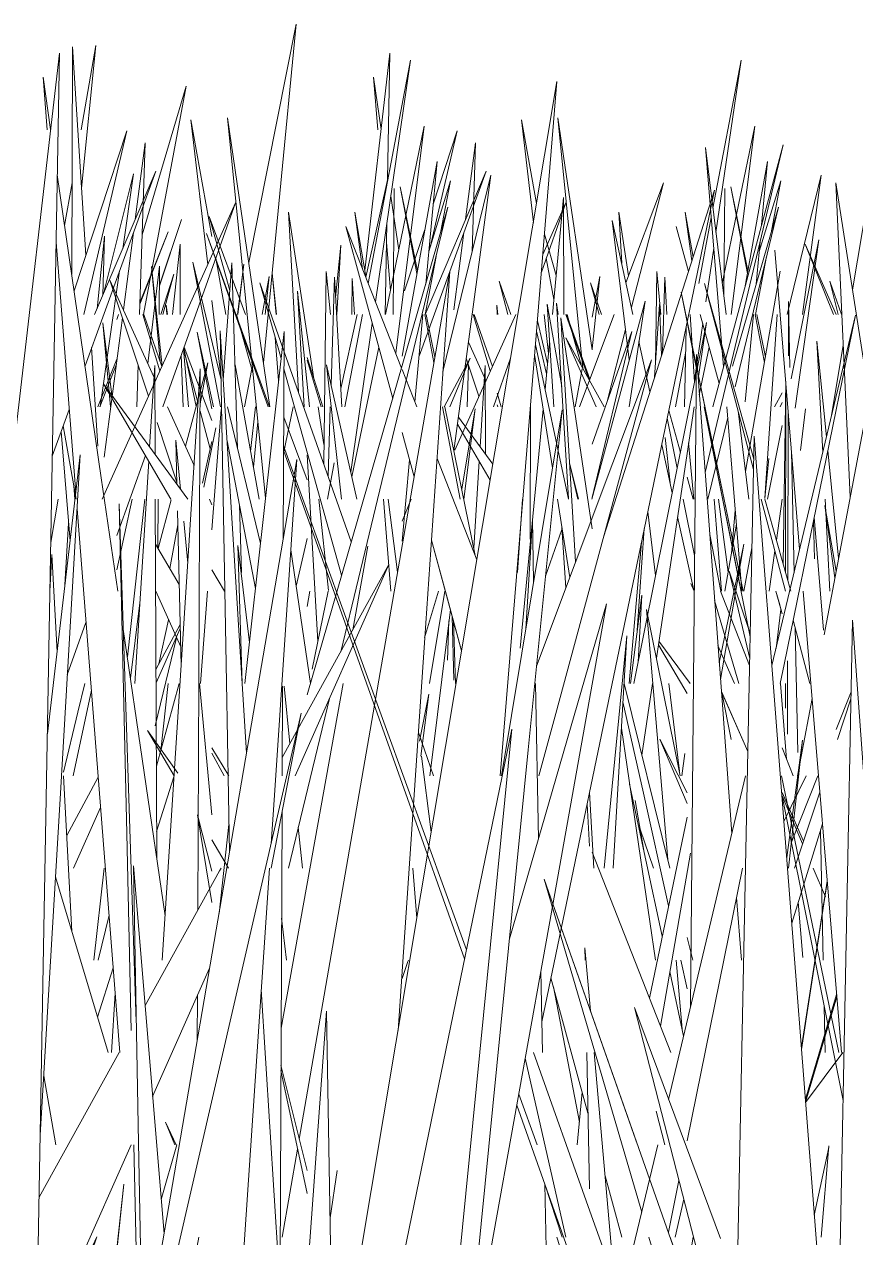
# Model space of a CAD drawing. Header units: millimetres. Extents: x -10020 to 20888, y -4665 to 12339.
# Drawn here: x 2995.91 to 3020.76, y 3080.29 to 3116.58 of the extents above; entities that cross this region are included whole.
import ezdxf

# ---------------------------------------------------------------- set-up
doc = ezdxf.new("R2010")
doc.units = ezdxf.units.MM
doc.layers.add('G-IMPT', color=8, linetype='Continuous', lineweight=9)

# ---------------------------------------------------------------- blocks, each defined once
blk = doc.blocks.new('Grass Array - 25_dwg-V37-West')
at = {"layer": 'G-IMPT'}
for p, q in [((3019.776, 3103.77), (3019.601, 3107.101)), ((3016.257, 3105.142), (3015.875, 3106.985)), ((3017.337, 3099.624), (3016.46, 3104.006)), ((3017.337, 3099.93), (3016.477, 3104.079)), ((3019.993, 3099.624), (3019.848, 3102.383))]:
    blk.add_line(p, q, dxfattribs=at)
blk = doc.blocks.new('Grass Array - 25_dwg-V38-West')
at = {"layer": 'G-IMPT'}
for p, q in [((2995.581, 3103.734), (2996.959, 3115.713)), ((2995.76, 3048), (2996.959, 3115.713)), ((3006.191, 3108.827), (3007.457, 3115.506)), ((3006.407, 3108.278), (3007.457, 3115.506)), ((2996.697, 3113.438), (2996.47, 3115.003)), ((2996.594, 3113.419), (2996.47, 3115.003)), ((3005.587, 3077.552), (3011.833, 3114.87)), ((3010.86, 3102.989), (3011.833, 3114.87)), ((3000.892, 3113.723), (3001.395, 3109.396)), ((3000.892, 3113.723), (3001.52, 3110.23)), ((3001.983, 3113.782), (3003.119, 3102.406)), ((3001.983, 3113.782), (3003.252, 3105.142)), ((3006.706, 3107.901), (3007.868, 3113.535)), ((3007.012, 3106.741), (3007.868, 3113.535)), ((2997.399, 3108.609), (2998.97, 3113.389)), ((2997.689, 3107.901), (2998.97, 3113.389)), ((2999.224, 3110.745), (2999.521, 3113.03)), ((2999.357, 3107.901), (2999.521, 3113.03)), ((3016.262, 3103.175), (3018.592, 3112.97)), ((3016.812, 3106.332), (3016.273, 3112.896)), ((3016.89, 3107.901), (3016.273, 3112.896)), ((3016.492, 3105.142), (3018.592, 3112.97)), ((3007.201, 3106.66), (3008.247, 3112.478)), ((3007.909, 3108.804), (3008.247, 3112.478)), ((2998.212, 3103.017), (2996.894, 3112.08)), ((2999.838, 3112.185), (2997.725, 3106.366)), ((2999.838, 3112.185), (2998.013, 3107.901)), ((3006.115, 3109.019), (3006.837, 3112.235)), ((3007.659, 3109.208), (3007.148, 3111.723)), ((3007.645, 3109.129), (3007.148, 3111.723)), ((3007.999, 3109.787), (3008.648, 3111.898)), ((3008.353, 3110.341), (3008.648, 3111.898)), ((3008.424, 3106.194), (3009.855, 3112.067)), ((3008.753, 3103.827), (3009.855, 3112.067)), ((3013.896, 3108.853), (3015.013, 3111.84)), ((3014.057, 3108.122), (3015.013, 3111.84)), ((3021.167, 3105.446), (3020.169, 3111.834)), ((3020.6, 3102.452), (3020.169, 3111.834)), ((3006.969, 3111.666), (3006.941, 3107.901)), ((3011.695, 3107.901), (3012.032, 3111.398)), ((3012.034, 3107.901), (3012.032, 3111.398)), ((3013.222, 3101.247), (3016.546, 3111.621)), ((3014.157, 3100.122), (3016.546, 3111.621)), ((2998.237, 3102.383), (3002.224, 3111.238)), ((3000.052, 3105.142), (3002.224, 3111.238)), ((3004.361, 3096.527), (3008.574, 3111.106)), ((3005.896, 3100.007), (3008.574, 3111.106)), ((3001.435, 3110.827), (3002.522, 3107.901)), ((3001.435, 3110.827), (3002.055, 3108.617)), ((3002.055, 3108.617), (3001.435, 3110.827)), ((3004.566, 3105.981), (3003.804, 3110.964)), ((3004.102, 3105.585), (3003.804, 3110.964)), ((3006.12, 3109.041), (3005.79, 3110.961)), ((3006.02, 3109.261), (3005.79, 3110.961)), ((3014.106, 3107.901), (3013.487, 3110.713)), ((3013.994, 3106.547), (3013.487, 3110.713)), ((2998.873, 3108.036), (2999.174, 3110.356)), ((3003.2, 3105.142), (3001.358, 3110.321)), ((3003.236, 3105.142), (3001.358, 3110.321)), ((3005.521, 3110.531), (3007.185, 3106.3)), ((3005.521, 3110.531), (3006.923, 3105.394)), ((3006.923, 3105.394), (3005.521, 3110.531)), ((2997.448, 3102.579), (2996.859, 3110.061)), ((3018.838, 3105.977), (3019.66, 3110.134)), ((3018.95, 3105.096), (3019.66, 3110.134)), ((3019.252, 3110.001), (3020.095, 3107.901)), ((3019.252, 3110.001), (3020.181, 3107.901)), ((3001.636, 3109.587), (3001.939, 3107.901)), ((3007.89, 3107.901), (3008.218, 3109.631)), ((3018.346, 3109.821), (3019.088, 3100.88)), ((3001.775, 3105.142), (3000.944, 3109.47)), ((3001.791, 3105.949), (3000.944, 3109.47)), ((3001.856, 3105.951), (3002.117, 3109.444)), ((3002.287, 3103.885), (3002.117, 3109.444)), ((3004.13, 3083.237), (3008.629, 3109.195)), ((3004.86, 3103.434), (3004.937, 3109.189)), ((3005.062, 3107.901), (3004.937, 3109.189)), ((3007.882, 3098.227), (3008.629, 3109.195)), ((2999.832, 3105.925), (2998.47, 3108.923)), ((2999.621, 3105.456), (2998.47, 3108.923)), ((3003.586, 3106.581), (3002.953, 3108.844)), ((3005.682, 3101.101), (3002.953, 3108.844)), ((3003.018, 3107.901), (3003.233, 3109.039)), ((3003.112, 3107.901), (3003.233, 3109.039)), ((3005.079, 3105.801), (3005.179, 3109.014)), ((3005.399, 3105.142), (3005.179, 3109.014)), ((3010.458, 3107.901), (3010.108, 3108.894)), ((3010.36, 3107.901), (3010.108, 3108.894)), ((3017.709, 3103.261), (3016.244, 3108.824)), ((3017.716, 3103.579), (3016.244, 3108.824)), ((3004.432, 3105.142), (3004.073, 3108.603)), ((3004.276, 3105.142), (3004.073, 3108.603)), ((3017.4, 3099.624), (3015.547, 3108.567)), ((3015.996, 3106.322), (3015.547, 3108.567)), ((3000.188, 3107.901), (3000.152, 3108.183)), ((3000.168, 3107.901), (3000.152, 3108.183)), ((3001.52, 3108.316), (3001.79, 3105.995)), ((3011.74, 3105.142), (3011.537, 3108.209)), ((3011.974, 3105.745), (3011.537, 3108.209)), ((3011.822, 3108.243), (3011.871, 3107.901)), ((3011.822, 3108.243), (3012.177, 3102.396)), ((3012.871, 3102.383), (3014.466, 3108.297)), ((3013.992, 3105.142), (3014.466, 3108.297)), ((3014.902, 3108.2), (3014.753, 3106.026)), ((3014.963, 3106.683), (3014.902, 3108.2)), ((3018.75, 3106.664), (3018.754, 3108.292)), ((3018.794, 3106.319), (3018.754, 3108.292)), ((2998.302, 3103.636), (2998.842, 3107.801)), ((2999.962, 3106.213), (2999.451, 3107.901)), ((3000.023, 3106.349), (2999.482, 3107.901)), ((3002.256, 3107.901), (3002.744, 3106.16)), ((3002.744, 3106.16), (3002.256, 3107.901)), ((3005.368, 3105.689), (3005.864, 3107.901)), ((3005.493, 3105.142), (3006.016, 3107.901)), ((3007.584, 3105.285), (3007.825, 3107.901)), ((3008.156, 3106.465), (3007.88, 3107.901)), ((3008.184, 3106.628), (3007.925, 3107.901)), ((3012.39, 3100.503), (3011.952, 3107.805)), ((3012.882, 3101.492), (3011.952, 3107.805)), ((3012.509, 3105.142), (3013.54, 3107.901)), ((3015.949, 3105.89), (3015.813, 3107.901)), ((3018.259, 3097.4), (3020.755, 3107.88)), ((3020.755, 3107.88), (3018.626, 3097.434)), ((2998.533, 3105.412), (2998.262, 3107.652)), ((2998.489, 3105.142), (2998.262, 3107.652)), ((3001.52, 3105.08), (3001.077, 3107.376)), ((3001.077, 3107.376), (3001.564, 3105.142)), ((3001.565, 3105.142), (3001.077, 3107.376)), ((3002.553, 3094.78), (3001.765, 3107.412)), ((3001.952, 3096.892), (3001.765, 3107.412)), ((3002.499, 3096.865), (3003.676, 3107.388)), ((3003.649, 3101.162), (3003.676, 3107.388)), ((3005.668, 3103.196), (3006.313, 3107.63)), ((3011.523, 3106.124), (3011.222, 3107.402)), ((3012.882, 3102.428), (3014.07, 3107.397)), ((3012.882, 3104.024), (3014.07, 3107.397)), ((3013.332, 3105.303), (3013.884, 3107.45)), ((3014.128, 3096.865), (3016.307, 3107.664)), ((3015.642, 3105.142), (3015.691, 3107.503)), ((3016.054, 3105.974), (3016.307, 3107.664)), ((3012.18, 3102.383), (3011.189, 3107.008)), ((3011.478, 3105.657), (3011.613, 3107.057)), ((3012.096, 3107.201), (3013.248, 3105.142)), ((3012.096, 3107.201), (3013.002, 3105.142)), ((3013.002, 3105.142), (3012.096, 3107.201)), ((3014.614, 3105.592), (3014.284, 3107.089)), ((3019.776, 3103.77), (3019.601, 3107.101)), ((3019.601, 3107.101), (3019.888, 3104.242)), ((3005.703, 3103.043), (3006.505, 3106.927)), ((3011.698, 3103.319), (3011.164, 3106.702)), ((3015.826, 3087.189), (3016, 3106.707)), ((3016.778, 3096.232), (3016, 3106.707)), ((2999.27, 3105.142), (2999.309, 3106.395)), ((2999.656, 3103.943), (2999.809, 3106.372)), ((2999.82, 3103.719), (2999.809, 3106.372)), ((3000.49, 3095.71), (3001.172, 3106.279)), ((3000.726, 3103.959), (3001.393, 3106.456)), ((3001.098, 3090.091), (3001.172, 3106.279)), ((3001.167, 3105.231), (3001.393, 3106.456)), ((3002.21, 3106.392), (3002.931, 3102.383)), ((3002.497, 3105.142), (3002.711, 3106.276)), ((3005.395, 3100.106), (3003.671, 3106.275)), ((3004.838, 3105.142), (3004.361, 3106.617)), ((3004.785, 3105.142), (3004.361, 3106.538)), ((3005.852, 3102.383), (3004.945, 3106.394)), ((3005.388, 3102.383), (3004.945, 3106.394)), ((3008.459, 3105.142), (3009.236, 3106.595)), ((3008.63, 3105.142), (3009.236, 3106.595)), ((3011.222, 3097.387), (3014.655, 3106.546)), ((3011.795, 3095.971), (3014.655, 3106.546)), ((3019.818, 3098.317), (3021.342, 3106.369)), ((3007.201, 3106.26), (3007.641, 3105.142)), ((3018.671, 3105.903), (3018.596, 3100.443)), ((2998.279, 3105.827), (3000.797, 3102.383)), ((2998.279, 3105.827), (3000.288, 3102.383)), ((3018.677, 3105.83), (3018.669, 3100.183)), ((2997.252, 3105.064), (2996.746, 3103.669)), ((3000.985, 3103.387), (3000.188, 3105.142)), ((3001.52, 3101.46), (3001.79, 3105.065)), ((3002.968, 3101.055), (3001.985, 3105.142)), ((3002.676, 3103.801), (3002.818, 3105.142)), ((3003.66, 3103.743), (3003.949, 3105.142)), ((3003.665, 3104.826), (3004.361, 3102.954)), ((3004.868, 3104.011), (3004.695, 3105.142)), ((3004.993, 3103.056), (3005.058, 3105.142)), ((3008.938, 3102.383), (3008.409, 3105.142)), ((3009.391, 3100.693), (3008.486, 3105.142)), ((3008.987, 3102.679), (3009.386, 3105.078)), ((3009.053, 3102.383), (3009.386, 3105.078)), ((3010.176, 3094.106), (3011.984, 3105.054)), ((3010.733, 3097.926), (3011.422, 3105.069)), ((3010.974, 3094.887), (3011.984, 3105.054)), ((3014.804, 3097.622), (3015.93, 3105.142)), ((3015.522, 3103.772), (3015.178, 3105.034)), ((3017.609, 3098.266), (3016.233, 3105.142)), ((3017.22, 3101.35), (3016.909, 3105.142)), ((3017.572, 3102.383), (3017.246, 3105.019)), ((3018.734, 3099.953), (3018.746, 3105)), ((2997.395, 3102.776), (2997.073, 3104.57)), ((3000.472, 3102.892), (2999.883, 3104.668)), ((3015.427, 3103.302), (3015.129, 3104.798)), ((3018.127, 3102.383), (3018.562, 3104.584)), ((2997.277, 3101.121), (2997.013, 3104.405)), ((3000.443, 3104.139), (3000.584, 3102.674)), ((3000.443, 3104.139), (3000.474, 3102.825)), ((3000.474, 3102.825), (3000.443, 3104.139)), ((3002.818, 3099.712), (3001.97, 3104.128)), ((3007.201, 3104.377), (3007.564, 3103.049)), ((3007.564, 3103.049), (3007.201, 3104.377)), ((3017.22, 3078.924), (3017.729, 3104.261)), ((3018.498, 3094.293), (3017.729, 3104.261)), ((3009.127, 3088.899), (3003.661, 3103.97)), ((3005.345, 3099.116), (3003.661, 3103.848)), ((3015.279, 3102.571), (3014.964, 3104.004)), ((3015.92, 3102.383), (3015.769, 3104.067)), ((3018.919, 3100.174), (3018.845, 3103.8)), ((3019.929, 3103.832), (3020.252, 3100.613)), ((2996.599, 3095.357), (2997.581, 3103.708)), ((2996.997, 3093.754), (2997.581, 3103.708)), ((2998.646, 3072.034), (3004.061, 3103.561)), ((2998.68, 3101.293), (2999.531, 3103.681)), ((2999.21, 3096.865), (2999.629, 3103.512)), ((3003.386, 3093.527), (3004.061, 3103.561)), ((3004.688, 3098.123), (3004.361, 3103.7)), ((3005.176, 3103.47), (3004.97, 3102.383)), ((3007.201, 3101.123), (3007.425, 3103.556)), ((3008.248, 3103.598), (3009.439, 3100.569)), ((3012.452, 3102.383), (3012.211, 3103.463)), ((3012.478, 3102.383), (3012.211, 3103.463)), ((3018.048, 3102.397), (3018.162, 3103.594)), ((2998.212, 3103.017), (2998.705, 3099.624)), ((3015.9, 3102.383), (3015.722, 3103.036)), ((2997.464, 3102.383), (2997.386, 3102.776)), ((2997.42, 3102.383), (2997.386, 3102.776)), ((3010.138, 3094.106), (3010.86, 3102.989)), ((2996.7, 3101.082), (2996.925, 3102.383)), ((2998.68, 3100.265), (2999.131, 3102.383)), ((2998.991, 3097.659), (2999.511, 3102.383)), ((2999.851, 3095.974), (2999.825, 3102.383)), ((2999.91, 3100.903), (3000.3, 3102.363)), ((3001.52, 3102.21), (3001.442, 3102.383)), ((3005.001, 3099.643), (3004.717, 3102.383)), ((3006.868, 3099.624), (3006.649, 3102.383)), ((3007.069, 3100.197), (3006.786, 3102.383)), ((3007.201, 3101.717), (3007.479, 3102.383)), ((3012.215, 3100.037), (3011.845, 3102.383)), ((3015.946, 3100.694), (3015.61, 3102.383)), ((3018.667, 3099.624), (3017.94, 3102.383)), ((3018.826, 3099.624), (3018.051, 3102.383)), ((3018.396, 3101.157), (3018.568, 3102.383)), ((3019.993, 3099.624), (3019.848, 3102.383)), ((2998.767, 3085.829), (2997.486, 3102.094)), ((2998.972, 3092.385), (2998.747, 3102.243)), ((2999.253, 3086.752), (2998.747, 3102.243)), ((3000.492, 3102.033), (3000.599, 3097.398)), ((3000.599, 3097.398), (3000.492, 3102.033)), ((3002.4, 3100.19), (3002.339, 3102.207)), ((3014.78, 3100.096), (3014.548, 3102.001)), ((3019.844, 3102.193), (3020.142, 3100.028)), ((3019.844, 3102.193), (3020.178, 3100.221)), ((2997.119, 3099.82), (2997.233, 3101.663)), ((3000.26, 3100.306), (3000.501, 3101.616)), ((3000.676, 3101.717), (3000.797, 3100.465)), ((3010.9, 3098.489), (3011.101, 3101.779)), ((3011.136, 3099.915), (3011.101, 3101.779)), ((3015.921, 3099.656), (3015.437, 3101.851)), ((3019.527, 3100.594), (3019.501, 3101.732)), ((3019.8, 3098.459), (3019.523, 3101.84)), ((3004.04, 3099.774), (3004.361, 3101.202)), ((3011.489, 3100.072), (3011.983, 3101.474)), ((3012.099, 3099.726), (3011.979, 3101.536)), ((3014.443, 3101.498), (3014.235, 3098.455)), ((3016.736, 3099.624), (3016.4, 3101.319)), ((3017.22, 3101.35), (3017.362, 3099.624)), ((2999.831, 3101.037), (3000.543, 3099.826)), ((3002.298, 3100.99), (3002.637, 3098.093)), ((3002.298, 3100.99), (3002.424, 3096.865)), ((3004.467, 3096.865), (3003.88, 3100.866)), ((3006.179, 3100.976), (3005.728, 3098.471)), ((3008.081, 3101.153), (3008.592, 3099.284)), ((3008.984, 3097.847), (3008.081, 3101.153)), ((3013.987, 3096.865), (3014.358, 3101.085)), ((3016.684, 3097.487), (3017.422, 3101.03)), ((3016.722, 3096.986), (3017.422, 3101.03)), ((3017.42, 3099.624), (3017.662, 3100.922)), ((3018.18, 3099.624), (3018.35, 3100.83)), ((2996.734, 3100.726), (2996.676, 3099.624)), ((2996.676, 3099.624), (2996.734, 3100.726)), ((2996.734, 3100.726), (2996.888, 3097.817)), ((3001.52, 3100.27), (3001.897, 3099.624)), ((3003.621, 3094.658), (3006.807, 3100.424)), ((3004.003, 3094.106), (3006.807, 3100.424)), ((3014.157, 3100.122), (3011.38, 3086.751)), ((3017.611, 3098.357), (3016.982, 3100.229)), ((3016.982, 3100.229), (3017.596, 3097.618)), ((3017.596, 3097.618), (3016.982, 3100.229)), ((3005.896, 3100.007), (3005.368, 3097.818)), ((3015.935, 3099.624), (3015.836, 3099.855)), ((3015.937, 3099.624), (3015.836, 3099.855)), ((2999.838, 3099.624), (3000.586, 3097.958)), ((3001.177, 3096.865), (3001.383, 3099.624)), ((3004.447, 3099.624), (3004.361, 3099.169)), ((3004.997, 3099.624), (3004.517, 3097.295)), ((3007.877, 3098.227), (3008.29, 3099.624)), ((3008.02, 3096.865), (3008.479, 3099.624)), ((3014.028, 3096.865), (3014.372, 3099.504)), ((3014.256, 3097.502), (3014.372, 3099.504)), ((3016.717, 3099.624), (3017.591, 3097.406)), ((3019.192, 3099.624), (3020.336, 3085.829)), ((2999.082, 3097.028), (2999.363, 3099.282)), ((3005.345, 3099.116), (3009.073, 3088.636)), ((3008.129, 3094.895), (3008.646, 3099.084)), ((3008.984, 3097.847), (3008.592, 3099.284)), ((3010.412, 3089.233), (3013.318, 3099.247)), ((3011.666, 3090.033), (3013.318, 3099.247)), ((3015.52, 3094.106), (3014.508, 3099.078)), ((3015.144, 3091.603), (3014.508, 3099.078)), ((3016.547, 3099.344), (3017.266, 3096.865)), ((2997.194, 3097.125), (2997.754, 3098.695)), ((3008.565, 3097.569), (3008.604, 3098.743)), ((3019.394, 3096.865), (3018.895, 3098.76)), ((3020.046, 3067.182), (3020.666, 3098.763)), ((3021.339, 3089.569), (3020.666, 3098.763)), ((2998.869, 3098.495), (3000.116, 3089.918)), ((2999.846, 3097.282), (3000.57, 3098.63)), ((2999.847, 3096.884), (3000.573, 3098.514)), ((3013.244, 3091.347), (3013.923, 3098.294)), ((3013.51, 3091.347), (3013.923, 3098.294)), ((3019.029, 3094.807), (3018.953, 3098.541)), ((3000.462, 3098.234), (2999.822, 3095.603)), ((3007.882, 3098.227), (3007.083, 3086.492)), ((3014.864, 3098.02), (3015.722, 3096.565)), ((3015.815, 3096.865), (3014.881, 3098.135)), ((3017.142, 3096.865), (3016.646, 3097.999)), ((3018.51, 3096.865), (3018.626, 3097.434)), ((3018.728, 3097.542), (3018.723, 3095.354)), ((2997.72, 3096.865), (2997.513, 3096.006)), ((2999.857, 3094.391), (3000.54, 3096.865)), ((3001.143, 3096.865), (3001.52, 3092.943)), ((3001.952, 3096.892), (3002.043, 3091.808)), ((3005.44, 3096.865), (3003.586, 3086.56)), ((3011.279, 3092.22), (3011.192, 3096.865)), ((3015.207, 3091.347), (3013.843, 3096.865)), ((3014.691, 3096.865), (3014.371, 3094.727)), ((3015.492, 3094.245), (3015.173, 3096.865)), ((3018.697, 3094.601), (3018.512, 3096.865)), ((3018.665, 3096.865), (3018.663, 3096.131)), ((2997.367, 3094.106), (2997.914, 3096.669)), ((3003.63, 3096.791), (3003.619, 3094.106)), ((3003.68, 3096.791), (3003.851, 3095.074)), ((3007.724, 3095.139), (3008, 3096.547)), ((3007.761, 3094.694), (3008, 3096.547)), ((3017.54, 3094.83), (3016.748, 3096.629)), ((3017.042, 3095.195), (3016.763, 3096.594)), ((3020.179, 3095.494), (3020.623, 3096.614)), ((3005.03, 3096.42), (3003.806, 3091.347)), ((3014.416, 3093.584), (3013.806, 3096.32)), ((3016.778, 3096.232), (3017.063, 3092.382)), ((3017.54, 3094.83), (3016.833, 3096.435)), ((3019.021, 3094.106), (3019.458, 3096.415)), ((3020.619, 3096.403), (3020.217, 3095.196)), ((2997.079, 3094.211), (2997.513, 3096.006)), ((2997.397, 3066.516), (3004.188, 3095.977)), ((2999.851, 3095.974), (2999.868, 3091.622)), ((3004.188, 3095.977), (3003.287, 3091.347)), ((3011.795, 3095.971), (3011.291, 3094.106)), ((3000.503, 3094.184), (2999.588, 3095.458)), ((3000.388, 3094.106), (2999.588, 3095.458)), ((3000.49, 3095.71), (3000.03, 3088.588)), ((3000.748, 3048.164), (3010.485, 3095.502)), ((3008.147, 3094.106), (3007.69, 3095.405)), ((3009.636, 3086.944), (3010.485, 3095.502)), ((3013.759, 3095.535), (3014.782, 3088.588)), ((3014.912, 3095.202), (3015.722, 3093.281)), ((3014.912, 3095.202), (3015.722, 3093.592)), ((3019.173, 3095.168), (3018.701, 3091.665)), ((3018.701, 3091.665), (3019.173, 3095.168)), ((3019.173, 3095.168), (3018.756, 3091.347)), ((3001.52, 3094.944), (3002.02, 3094.106)), ((3002.02, 3094.106), (3001.52, 3094.944)), ((3001.52, 3094.785), (3001.887, 3094.106)), ((3010.974, 3094.887), (3006.313, 3048)), ((3007.782, 3094.694), (3008.076, 3092.424)), ((3008.129, 3094.895), (3008.032, 3094.106)), ((3015.563, 3094.106), (3015.651, 3094.775)), ((3018.562, 3094.944), (3018.893, 3094.106)), ((3018.498, 3094.293), (3020.156, 3072.8)), ((2997.084, 3094.106), (2997.33, 3089.453)), ((2997.179, 3092.32), (2998.118, 3094.068)), ((2999.865, 3092.44), (3000.384, 3094.072)), ((3015.169, 3084.43), (3017.474, 3094.106)), ((3020.259, 3085.829), (3018.544, 3094.106)), ((3018.618, 3092.735), (3019.285, 3094.106)), ((3018.841, 3092.124), (3019.628, 3094.106)), ((2996.997, 3093.754), (2996.386, 3083.36)), ((3012.94, 3091.347), (3012.804, 3093.606)), ((3014.981, 3089.309), (3014.006, 3093.859)), ((3014.416, 3093.584), (3015.169, 3090.213)), ((3019.201, 3092.148), (3018.562, 3093.611)), ((3019.69, 3093.615), (3018.934, 3091.347)), ((3003.386, 3093.527), (3003.287, 3092.069)), ((3012.808, 3092.006), (3012.732, 3093.258)), ((3014.432, 3091.871), (3014.167, 3093.364)), ((3019.177, 3092.075), (3018.562, 3093.506)), ((3018.562, 3093.501), (3020.384, 3084.399)), ((2997.381, 3091.347), (2998.19, 3093.163)), ((3001.52, 3091.25), (3001.086, 3092.94)), ((3001.52, 3090.318), (3001.086, 3092.94)), ((3003.614, 3093.035), (3003.553, 3078.764)), ((3014.596, 3087.461), (3015.722, 3092.867)), ((3001.731, 3089.993), (3002.028, 3092.647)), ((3004.101, 3092.57), (3004.223, 3091.347)), ((3014.319, 3092.508), (3014.723, 3091.347)), ((3018.853, 3089.695), (3019.769, 3092.668)), ((2998.972, 3092.385), (2999.107, 3086.487)), ((3002.019, 3091.347), (3001.52, 3092.191)), ((3019.793, 3088.588), (3019.707, 3092.468)), ((3012.882, 3091.819), (3015.238, 3085.829)), ((3015.822, 3091.793), (3014.926, 3086.623)), ((2999.313, 3083.67), (2999.171, 3091.418)), ((3000.086, 3080.414), (2999.171, 3091.418)), ((2996.84, 3091.088), (2998.418, 3085.829)), ((2998.295, 3091.347), (2997.992, 3088.588)), ((3001.745, 3091.262), (2999.519, 3087.233)), ((3003.239, 3091.347), (3001.668, 3068.025)), ((3001.745, 3091.262), (3001.792, 3091.347)), ((3007.645, 3089.849), (3007.526, 3091.347)), ((3015.722, 3083.194), (3017.384, 3091.347)), ((3019.859, 3090.486), (3019.489, 3091.347)), ((3011.45, 3091.012), (3014.366, 3081.057)), ((3011.45, 3091.012), (3014.124, 3083.408)), ((3017.138, 3074.84), (3011.45, 3091.012)), ((3019.139, 3085.987), (3019.911, 3090.952)), ((3019.144, 3085.925), (3019.913, 3090.93)), ((3017.205, 3090.471), (3017.345, 3088.588)), ((3019.182, 3088.672), (3019.047, 3090.325)), ((2998.444, 3089.935), (2998.116, 3088.588)), ((3011.666, 3090.033), (3009.028, 3075.307)), ((3003.601, 3089.851), (3003.748, 3088.588)), ((3015.89, 3088.588), (3015.722, 3089.267)), ((3012.834, 3087.075), (3012.668, 3088.961)), ((3012.674, 3088.588), (3012.668, 3088.961)), ((3007.378, 3088.554), (3007.201, 3088.041)), ((3007.378, 3088.554), (3007.39, 3088.588)), ((3015.576, 3086.531), (3015.401, 3088.588)), ((3015.532, 3088.588), (3015.722, 3087.735)), ((2998.099, 3086.892), (2998.568, 3088.364)), ((2999.745, 3084.512), (3001.449, 3088.351)), ((3011.352, 3088.278), (3011.398, 3085.829)), ((3015.62, 3086.323), (3015.208, 3088.25)), ((3012.759, 3084.022), (3011.654, 3088.068)), ((3012.759, 3084.022), (3011.654, 3088.068)), ((3012.502, 3083.751), (3011.728, 3087.796)), ((2998.515, 3085.829), (2998.627, 3087.609)), ((3001.08, 3086.204), (3001.086, 3087.534)), ((3003.716, 3076.152), (3002.994, 3087.714)), ((3019.258, 3084.437), (3020.192, 3087.565)), ((3020.198, 3087.492), (3019.265, 3084.349)), ((3002.847, 3058.367), (3004.943, 3087.064)), ((3005.063, 3080.078), (3004.943, 3087.064)), ((3016.717, 3080.273), (3014.146, 3087.178)), ((3019.468, 3066.516), (3014.146, 3087.178)), ((3019.855, 3085.829), (3019.824, 3087.194)), ((3009.636, 3086.944), (3005.771, 3048)), ((2998.743, 3085.829), (2996.353, 3081.504)), ((3012.102, 3080.311), (3010.883, 3085.66)), ((3012.82, 3081.084), (3011.134, 3085.829)), ((3012.801, 3081.752), (3012.725, 3085.829)), ((3013.545, 3079.043), (3012.945, 3085.829)), ((3019.266, 3084.334), (3020.38, 3085.829)), ((3004.361, 3081.61), (3003.581, 3085.296)), ((3004.361, 3082.303), (3003.582, 3085.452)), ((2996.855, 3083.07), (2996.49, 3085.132)), ((3011.241, 3083.07), (3010.691, 3084.588)), ((3012.435, 3083.07), (3012.589, 3084.644)), ((3010.631, 3084.256), (3013.017, 3077.552)), ((3015.059, 3083.07), (3014.795, 3084.079)), ((2999.313, 3083.67), (2999.426, 3077.552)), ((3000.407, 3083.07), (3000.126, 3083.749)), ((3000.447, 3083.07), (3000.126, 3083.749)), ((3014.243, 3083.07), (3014.124, 3083.408)), ((2996.656, 3077.552), (2999.105, 3083.07)), ((2999.185, 3083.07), (2999.279, 3078.944)), ((3000, 3081.44), (3000.471, 3083.07)), ((3007.201, 3050.975), (3014.845, 3083.07)), ((3019.963, 3083.036), (3019.731, 3080.311)), ((3003.622, 3080.311), (3004.079, 3082.944)), ((3019.526, 3080.966), (3019.959, 3082.991)), ((3019.526, 3080.966), (3019.959, 3082.991)), ((3005.049, 3080.883), (3005.261, 3082.305)), ((3013.772, 3080.311), (3013.271, 3082.147)), ((3013.772, 3080.311), (3013.271, 3082.147)), ((3015.163, 3080.454), (3015.479, 3082.003)), ((2998.68, 3079.971), (2998.889, 3081.894)), ((2998.68, 3079.901), (2998.889, 3081.894)), ((3011.471, 3081.897), (3011.595, 3075.236)), ((3011.992, 3080.311), (3011.471, 3081.896)), ((3015.368, 3080.311), (3015.623, 3081.444)), ((3012.82, 3081.084), (3013.749, 3078.469)), ((2996.239, 3075.048), (2998.078, 3080.318)), ((2996.774, 3077.552), (2998.078, 3080.318)), ((3000.825, 3078.744), (3001.132, 3080.311)), ((3011.833, 3080.311), (3012.603, 3077.898)), ((3014.584, 3080.311), (3017.009, 3072.034)), ((3017.138, 3074.84), (3015.214, 3080.311)), ((3015.902, 3080.311), (3015.722, 3079.281))]:
    blk.add_line(p, q, dxfattribs=at)
blk = doc.blocks.new('Grass Array - Grass Array-V40-West')
for name in ['Grass Array - 25_dwg-V38-West', 'Grass Array - 25_dwg-V37-West', 'Grass Array - 25_dwg-V37-West', 'Grass Array - 25_dwg-V37-West', 'Grass Array - 25_dwg-V37-West', 'Grass Array - 25_dwg-V37-West', 'Grass Array - 25_dwg-V37-West', 'Grass Array - 25_dwg-V37-West', 'Grass Array - 25_dwg-V37-West', 'Grass Array - 25_dwg-V37-West']:
    blk.add_blockref(name, (0, 0))
blk = doc.blocks.new('Grass Array - 25_dwg-V33-West')
at = {"layer": 'G-IMPT'}
for p in [(2574.562, 3107.901), (2574.572, 3107.901)]:
    blk.add_line(p, (2574.746, 3109.406), dxfattribs=at)
blk = doc.blocks.new('Grass Array - 25_dwg-V44-West')
at = {"layer": 'G-IMPT'}
for p, q in [((3002.618, 3109.46), (3004.035, 3116.58)), ((3003.06, 3106.454), (3004.035, 3116.58)), ((2997.327, 3109.105), (2997.354, 3115.91)), ((2997.748, 3109.671), (2997.354, 3115.91)), ((2997.611, 3113.419), (2998.05, 3115.949)), ((2997.621, 3111.677), (2998.05, 3115.949)), ((3006.09, 3109.215), (3006.838, 3115.713)), ((3006.771, 3111.942), (3006.838, 3115.713)), ((3016.497, 3111.08), (3017.336, 3115.506)), ((3016.587, 3110.352), (3017.336, 3115.506)), ((3006.576, 3113.438), (3006.349, 3115.003)), ((3006.474, 3113.419), (3006.349, 3115.003)), ((2999.433, 3110.284), (3000.753, 3114.73)), ((2999.47, 3107.901), (3000.753, 3114.73)), ((3020.669, 3108.636), (3021.712, 3114.87)), ((3010.771, 3113.723), (3011.128, 3110.655)), ((3010.771, 3113.723), (3011.222, 3111.218)), ((3011.862, 3113.782), (3012.611, 3106.28)), ((3011.862, 3113.782), (3012.882, 3106.841)), ((3016.776, 3108.826), (3017.748, 3113.535)), ((3017.037, 3107.901), (3017.748, 3113.535)), ((3008.039, 3109.915), (3008.849, 3113.389)), ((3008.129, 3111.199), (3008.849, 3113.389)), ((3009.103, 3110.745), (3009.4, 3113.03)), ((3009.296, 3109.774), (3009.4, 3113.03)), ((3017.447, 3108.702), (3018.126, 3112.478)), ((3017.952, 3110.581), (3018.126, 3112.478)), ((2998.277, 3108.521), (2999.171, 3112.106)), ((2998.851, 3109.869), (2999.171, 3112.106)), ((3009.717, 3112.185), (3007.711, 3106.66)), ((3009.717, 3112.185), (3007.892, 3107.901)), ((2997.116, 3110.559), (2997.338, 3111.84)), ((3017.538, 3109.208), (3017.027, 3111.723)), ((3017.524, 3109.129), (3017.027, 3111.723)), ((3017.878, 3109.787), (3018.528, 3111.898)), ((3018.232, 3110.341), (3018.528, 3111.898)), ((3018.719, 3107.901), (3019.734, 3112.067)), ((3019.177, 3107.901), (3019.734, 3112.067)), ((3007.102, 3109.822), (3006.866, 3111.442)), ((3016.848, 3111.666), (3016.824, 3108.437)), ((3011.366, 3109.17), (3012.103, 3111.238)), ((3011.409, 3109.697), (3012.103, 3111.238)), ((3017.081, 3106.357), (3018.453, 3111.106)), ((3017.157, 3105.736), (3018.453, 3111.106)), ((2999.949, 3108.778), (3000.611, 3110.746)), ((2999.949, 3108.761), (3000.611, 3110.746)), ((3006.7, 3107.901), (3006.748, 3110.627)), ((3013.974, 3109.062), (3013.683, 3110.964)), ((3013.768, 3109.435), (3013.683, 3110.964)), ((3015.902, 3109.611), (3015.669, 3110.961)), ((3015.867, 3109.502), (3015.669, 3110.961)), ((3016.07, 3108.827), (3016.445, 3110.803)), ((2999.367, 3108.215), (3000.215, 3110.378)), ((2999.369, 3108.279), (3000.215, 3110.378)), ((3007.278, 3108.609), (3007.882, 3110.445)), ((3008.752, 3108.036), (3009.053, 3110.356)), ((3011.46, 3110.308), (3011.807, 3109.069)), ((3011.807, 3109.069), (3011.46, 3110.308)), ((3015.4, 3110.531), (3015.766, 3109.189)), ((3015.766, 3109.189), (3015.4, 3110.531)), ((2998.084, 3108.069), (2998.304, 3110.239)), ((2998.258, 3108.476), (2998.304, 3110.239)), ((3000.338, 3107.901), (3000.568, 3110.009)), ((3000.574, 3107.901), (3000.568, 3110.009)), ((3005.214, 3108.405), (3005.374, 3109.972)), ((3005.249, 3107.901), (3005.374, 3109.972)), ((3006.852, 3108.611), (3006.738, 3110.061)), ((3017.788, 3108.804), (3017.906, 3110.084)), ((3011.515, 3109.587), (3011.738, 3108.348)), ((3016.286, 3108.278), (3016.52, 3109.888)), ((3017.769, 3107.901), (3018.097, 3109.631)), ((2998.174, 3105.142), (2998.756, 3109.205)), ((2999.599, 3106.439), (2999.953, 3109.342)), ((2999.968, 3106.506), (2999.716, 3109.339)), ((3000.028, 3106.36), (2999.716, 3109.339)), ((2999.944, 3107.901), (2999.953, 3109.342)), ((3014.779, 3106.412), (3014.817, 3109.189)), ((3014.941, 3107.901), (3014.817, 3109.189)), ((3017.47, 3103.206), (3018.508, 3109.195)), ((3000.382, 3109.108), (2999.99, 3107.901)), ((2999.99, 3107.901), (3000.382, 3109.108)), ((3000.382, 3109.108), (3000.056, 3107.901)), ((3003.444, 3107.901), (3003.318, 3109.136)), ((3003.318, 3109.133), (3003.443, 3107.901)), ((3005.705, 3107.901), (3005.708, 3108.982)), ((3005.776, 3107.901), (3005.708, 3108.982)), ((3013.096, 3107.901), (3012.833, 3108.844)), ((3013.165, 3107.901), (3012.833, 3108.844)), ((3012.882, 3107.818), (3013.112, 3109.039)), ((3012.882, 3106.872), (3013.112, 3109.039)), ((3014.988, 3106.76), (3015.059, 3109.014)), ((3015.122, 3107.901), (3015.059, 3109.014)), ((3020.337, 3107.901), (3019.987, 3108.894)), ((3020.239, 3107.901), (3019.987, 3108.894)), ((3010.068, 3107.901), (3010.031, 3108.183)), ((3010.047, 3107.901), (3010.031, 3108.183)), ((2998.68, 3107.747), (2998.726, 3107.901)), ((3008.777, 3103.849), (3010.601, 3107.901)), ((3009.841, 3106.213), (3009.33, 3107.901)), ((3009.902, 3106.349), (3009.361, 3107.901)), ((3011.448, 3107.901), (3011.583, 3106.738)), ((3012.786, 3105.967), (3012.098, 3107.901)), ((3012.817, 3105.965), (3012.115, 3107.901)), ((3012.135, 3107.901), (3012.568, 3106.357)), ((3012.568, 3106.357), (3012.135, 3107.901)), ((3016.118, 3107.901), (3016.68, 3105.842)), ((3016.68, 3105.842), (3016.118, 3107.901)), ((3017.464, 3105.285), (3017.705, 3107.901)), ((3018.035, 3106.465), (3017.76, 3107.901)), ((3018.063, 3106.628), (3017.804, 3107.901)), ((3018.046, 3102.404), (3018.42, 3107.901)), ((3011.553, 3106.433), (3011.247, 3107.708)), ((3015.946, 3105.938), (3016.192, 3107.63)), ((3003.512, 3105.923), (3003.41, 3107.21)), ((3009.711, 3105.925), (3009.188, 3107.078)), ((2998.108, 3103.966), (2997.922, 3106.91)), ((3000.654, 3105.142), (3000.602, 3106.688)), ((3000.822, 3105.142), (3000.665, 3106.864)), ((3000.666, 3106.866), (3001.105, 3105.237)), ((3001.043, 3105.148), (3000.678, 3106.899)), ((3000.687, 3106.926), (3001.52, 3104.735)), ((3015.372, 3105.142), (3015.675, 3106.74)), ((3016.089, 3105.501), (3016.384, 3106.927)), ((3020.04, 3104.881), (3020.392, 3106.983)), ((2998.105, 3105.142), (2998.68, 3106.568)), ((2998.163, 3105.142), (2998.663, 3106.419)), ((3009.5, 3105.456), (3009.123, 3106.593)), ((3009.149, 3105.142), (3009.189, 3106.395)), ((3009.536, 3103.943), (3009.689, 3106.372)), ((3009.699, 3103.719), (3009.689, 3106.372)), ((3009.931, 3105.142), (3010.447, 3106.591)), ((3012.377, 3105.142), (3012.591, 3106.276)), ((3010.165, 3105.142), (3010.041, 3105.551)), ((3018.339, 3105.142), (3018.562, 3105.56)), ((3010.067, 3105.142), (3010.041, 3105.2)), ((3018.509, 3105.142), (3018.562, 3105.27)), ((3001.166, 3105.009), (3001.47, 3103.88)), ((3008.887, 3104.829), (3009.917, 3103.421)), ((3011.028, 3101.179), (3011.046, 3105.142)), ((3016.348, 3102.383), (3016.936, 3104.818)), ((3019.112, 3103.835), (3019.265, 3105.078)), ((3001.632, 3104.51), (3001.28, 3102.742)), ((3002.76, 3103.337), (3002.89, 3104.695)), ((3008.86, 3104.624), (3009.838, 3102.948)), ((3001.239, 3102.859), (3001.52, 3104.1)), ((3015.214, 3102.867), (3015.064, 3104.225)), ((3009.345, 3100.918), (3009.508, 3103.512)), ((2999.903, 3100.913), (2999.912, 3102.383)), ((3010.658, 3100.19), (3010.8, 3102.383)), ((3016.748, 3099.624), (3016.529, 3102.383)), ((3016.949, 3100.197), (3016.665, 3102.383)), ((3017.047, 3100.768), (3017.164, 3102.035)), ((3016.849, 3099.624), (3017.197, 3101.632)), ((3018.378, 3099.624), (3018.471, 3099.284)), ((3018.562, 3098.949), (3018.378, 3099.624)), ((3018.381, 3097.915), (3018.525, 3099.084)), ((3018.562, 3098.949), (3018.471, 3099.284)), ((2999.936, 3097.451), (3000.222, 3098.768)), ((3008.747, 3096.965), (3008.703, 3098.876)), ((3008.802, 3096.865), (3008.74, 3098.739)), ((2999.987, 3094.864), (3000.208, 3096.865))]:
    blk.add_line(p, q, dxfattribs=at)
blk = doc.blocks.new('Grass Array - Grass Array-V49-West')
for name, p in [('Grass Array - 25_dwg-V44-West', (0, 0)), ('Grass Array - 25_dwg-V33-West', (427.724, 0)), ('Grass Array - 25_dwg-V33-West', (427.724, 0)), ('Grass Array - 25_dwg-V33-West', (427.724, 0))]:
    blk.add_blockref(name, p)

msp = doc.modelspace()

# ---------------------------------------------------------------- block references
for name in ['Grass Array - Grass Array-V49-West', 'Grass Array - Grass Array-V40-West']:
    msp.add_blockref(name, (0, 0))

doc.saveas('drawing.dxf')
